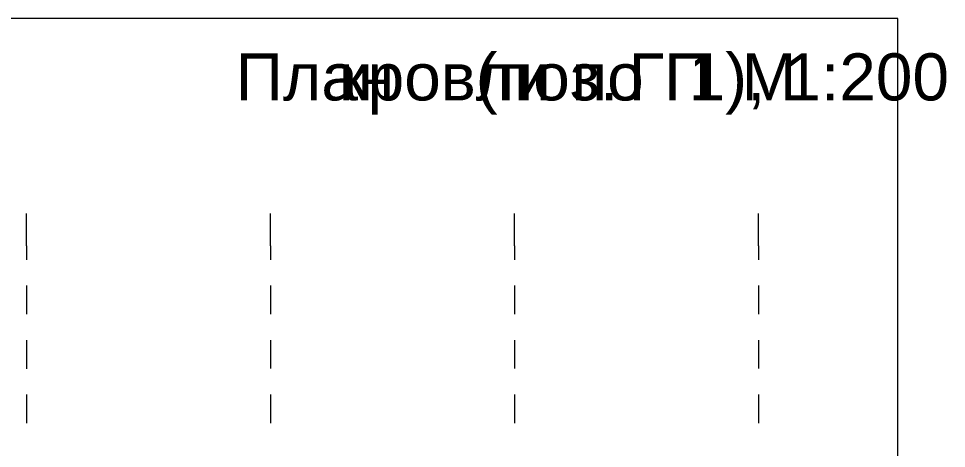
# Model space of a CAD drawing. Extents: x 8 to 21351, y 0 to 420.
# Drawn here: x 20714.6 to 20828.7, y 239 to 292 of the extents above; entities that cross this region are included whole.
import ezdxf

# ---------------------------------------------------------------- set-up
doc = ezdxf.new("R2010")
doc.units = 0
doc.styles.add('TEYPDFCAD_TEXT', font='arial.ttf')

msp = doc.modelspace()

# ---------------------------------------------------------------- linework, layer by layer
at = {"color": 7, "lineweight": 20}
for p, q in [((20822.71, 291.98), (20427.71, 291.98)), ((20822.71, 4.98), (20822.71, 291.98))]:
    msp.add_line(p, q, dxfattribs=at)
at = {"color": 7, "lineweight": 15}
for p, q in [((20715.57, 263.98), (20715.57, 267.96)), ((20745.57, 263.99), (20745.57, 267.96)), ((20775.57, 263.99), (20775.57, 267.96)), ((20805.57, 263.99), (20805.57, 267.96)), ((20715.57, 263.98), (20715.57, 262.28)), ((20745.57, 263.99), (20745.57, 262.28)), ((20775.57, 263.99), (20775.57, 262.28)), ((20805.57, 263.99), (20805.57, 262.28)), ((20715.57, 259.1), (20715.57, 255.58)), ((20745.57, 259.11), (20745.57, 255.58)), ((20775.57, 259.11), (20775.57, 255.58)), ((20805.57, 259.11), (20805.57, 255.58)), ((20715.57, 252.4), (20715.57, 248.87)), ((20745.57, 252.4), (20745.57, 248.88)), ((20775.57, 252.4), (20775.57, 248.88)), ((20805.57, 252.4), (20805.57, 248.88)), ((20715.57, 245.7), (20715.57, 242.17)), ((20745.57, 245.7), (20745.57, 242.17)), ((20775.57, 245.7), (20775.57, 242.17)), ((20805.57, 245.7), (20805.57, 242.17))]:
    msp.add_line(p, q, dxfattribs=at)

# ---------------------------------------------------------------- texts
at = {"color": 7, "style": 'TEYPDFCAD_TEXT'}
for s, height, p in [('План', 5.793, (20741.28, 281.9)), ('(поз.', 5.793, (20770.8, 281.9)), ('ГП', 5.793, (20789.59, 281.9)), ('1),', 5.793, (20796.98, 281.9)), ('М', 5.79, (20803.49, 281.9)), ('1:200', 5.793, (20808.76, 281.9)), ('кровли', 5.793, (20753.97, 281.9)), ('по', 5.793, (20782.58, 281.9))]:
    msp.add_text(s, height=height, dxfattribs=at).set_placement(p)

doc.saveas('drawing.dxf')
